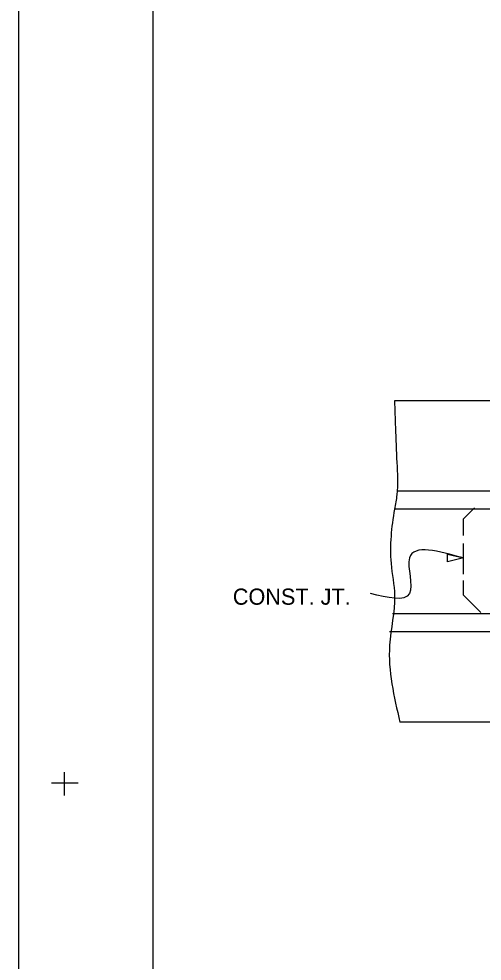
# Model space of a CAD drawing. Extents: x 0 to 10012, y 0 to 9982.
# Drawn here: x 0 to 1.2, y 1.223 to 3.665 of the extents above; entities that cross this region are included whole.
import ezdxf

# ---------------------------------------------------------------- set-up
doc = ezdxf.new("R2010")
doc.units = 0
for name, color, linetype in [('Arrowhead Terminators CELL', 7, 'Continuous'), ('Dimension Lines', 7, 'Continuous'), ('Mis Object Lines', 7, 'Continuous'), ('Plan Sheet', 7, 'Continuous'), ('Plot Shape', 7, 'Continuous'), ('Rebar Lines', 7, 'Continuous'), ('Text', 7, 'Continuous')]:
    doc.layers.add(name, color=color, linetype=linetype)

msp = doc.modelspace()

# ---------------------------------------------------------------- linework, layer by layer
at = {"layer": 'Arrowhead Terminators CELL'}
msp.add_lwpolyline([(1.1516, 2.2676), (1.1103, 2.2573), (1.1103, 2.2779)], close=True, dxfattribs=at)
at = {"layer": 'Dimension Lines'}
msp.add_spline([(1.1516, 2.2676), (1.0117, 2.2676), (1.0117, 2.1756), (0.9104, 2.1756)], degree=3, dxfattribs=at)
at = {"layer": 'Mis Object Lines'}
for p, q in [((2.9253, 2.6751), (0.9729, 2.6751)), ((1.1516, 2.3693), (1.1801, 2.3978)), ((1.1516, 2.3257), (1.1516, 2.3693)), ((1.1516, 2.2256), (1.1516, 2.3052)), ((1.1516, 2.1714), (1.1516, 2.2096)), ((1.1516, 2.1714), (1.1963, 2.1267)), ((1.4851, 1.8418), (0.9869, 1.8418))]:
    msp.add_line(p, q, dxfattribs=at)
msp.add_spline([(0.9729, 2.6751), (0.9752, 2.6059), (0.979, 2.515), (0.979, 2.4316), (0.9729, 2.3939), (0.9639, 2.2537), (0.9729, 2.1699), (0.9601, 2.0415), (0.9869, 1.8418)], degree=3, dxfattribs=at)
at = {"layer": 'Plan Sheet'}
for p, q in [((0.3479, 0.2), (0.3479, 7.13)), ((0.118, 1.6523), (0.118, 1.7121)), ((0.0842, 1.6851), (0.1535, 1.6851))]:
    msp.add_line(p, q, dxfattribs=at)
at = {"layer": 'Plot Shape'}
msp.add_lwpolyline([(0, 7.26), (10.9109, 7.26), (10.9109, 0), (0, 0)], close=True, dxfattribs=at)
at = {"layer": 'Rebar Lines'}
for p, q in [((2.9592, 2.4408), (0.9794, 2.4408)), ((2.6153, 2.3939), (0.9729, 2.3939)), ((2.9238, 2.1231), (0.968, 2.1231)), ((2.9238, 2.0762), (0.9601, 2.0762))]:
    msp.add_line(p, q, dxfattribs=at)

# ---------------------------------------------------------------- texts
at = {"layer": 'Text'}
msp.add_text('CONST. JT.', height=0.04193, rotation=360, dxfattribs=at).set_placement((0.5541, 2.1464))

doc.saveas('drawing.dxf')
